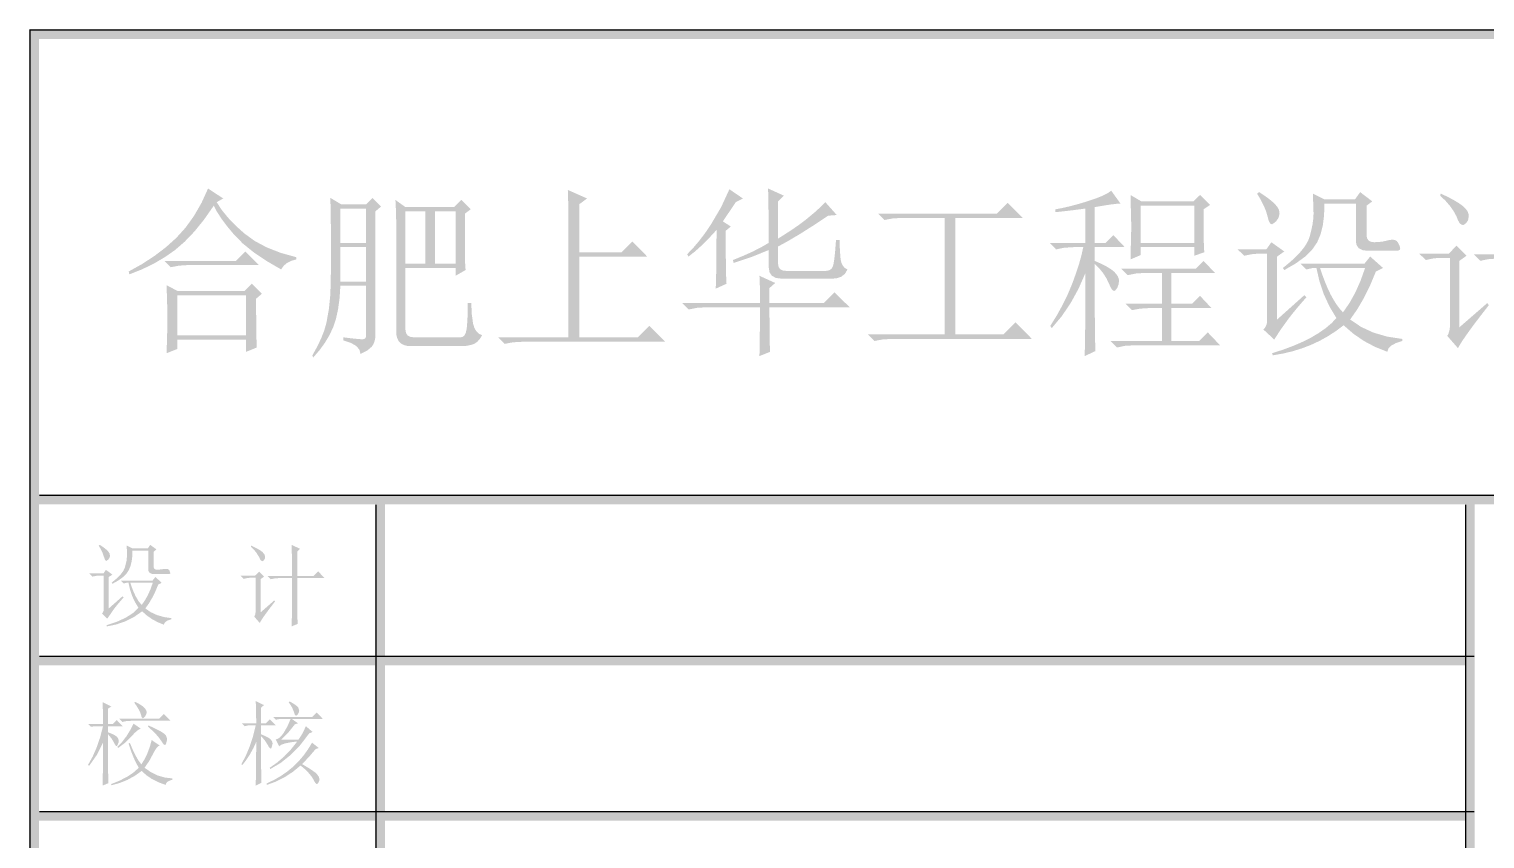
# Model space of a CAD drawing. Header units: millimetres. Extents: x 0 to 169, y 13 to 258.
# Drawn here: x 0 to 50.4, y 230 to 258.1 of the extents above; entities that cross this region are included whole.
import ezdxf

# ---------------------------------------------------------------- set-up
doc = ezdxf.new("R2010")
doc.units = ezdxf.units.MM

msp = doc.modelspace()

# ---------------------------------------------------------------- hatches: boundary and pattern name
h = msp.add_hatch(color=0)
h.dxf.hatch_style = 2
h.paths.add_polyline_path([(0, 12.706615), (0.338667, 12.706615), (0.338667, 258.105892), (0, 258.105892)])
h = msp.add_hatch(color=0)
h.dxf.hatch_style = 2
h.paths.add_polyline_path([(0, 257.767226), (168.994667, 257.767226), (168.994667, 258.105892), (0, 258.105892)])
h = msp.add_hatch(color=0)
h.dxf.hatch_style = 2
h.paths.add_polyline_path([(0, 12.706615), (0.338667, 12.706615), (0.338667, 258.105892), (0, 258.105892)])
h = msp.add_hatch(color=0)
h.dxf.hatch_style = 2
h.paths.add_polyline_path([(0.338667, 257.767226), (168.994667, 257.767226), (168.994667, 258.105892), (0.338667, 258.105892)])
h = msp.add_hatch(color=0)
h.paths.add_polyline_path([(6.724826, 252.235229), (6.498828, 252.10845), (6.669533, 251.845847), (6.884679, 251.578594), (7.1453, 251.306173), (7.452431, 251.028068), (7.813132, 250.765551), (8.233778, 250.540242), (8.714369, 250.35214), (9.254905, 250.201245), (9.254905, 250.124075), (9.080066, 250.074465), (8.9352, 250.000051), (8.819272, 249.900832), (8.73125, 249.776809), (8.219826, 250.074638), (7.777648, 250.3735), (7.40575, 250.674429), (7.105165, 250.978458), (6.862372, 251.270947), (6.663504, 251.536564), (6.509077, 251.775309), (6.399609, 251.987182), (6.063799, 251.506505), (5.726438, 251.08939), (5.388043, 250.735321), (5.049132, 250.44378), (4.693512, 250.195819), (4.312571, 249.973179), (3.905791, 249.776378), (3.472656, 249.605932), (3.450608, 249.705151), (3.913542, 249.963619), (4.342887, 250.243275), (4.738126, 250.544635), (5.098741, 250.868215), (5.42215, 251.226764), (5.714035, 251.632337), (5.973882, 252.08442), (6.201172, 252.582495)])
h.paths.add_polyline_path([(4.690842, 250.074465), (7.171311, 250.074465), (7.491016, 250.399682), (7.965061, 249.925637), (5.457031, 249.925637), (5.18418, 249.906345), (4.911328, 249.853979)])
h.paths.add_polyline_path([(5.137326, 248.88384), (5.137326, 247.494778), (7.518576, 247.494778), (7.518576, 248.88384)])
h.paths.add_polyline_path([(7.865842, 248.762573), (7.866962, 248.235387), (7.870665, 247.777965), (7.877469, 247.389788), (7.887891, 247.070342), (7.518576, 246.921514), (7.518576, 247.34595), (5.137326, 247.34595), (5.137326, 247.020733), (4.7625, 246.871905), (4.782482, 247.481686), (4.790061, 248.06253), (4.782482, 248.640617), (4.7625, 249.231106), (5.137326, 249.032668), (7.468967, 249.032668), (7.717014, 249.280715), (8.06428, 248.93345)])
h = msp.add_hatch(color=0)
h.paths.add_polyline_path([(10.785519, 251.887964), (10.785519, 250.697339), (11.678488, 250.697339), (11.678488, 251.887964)])
h.paths.add_polyline_path([(10.785519, 250.54851), (10.785519, 249.357885), (11.678488, 249.357885), (11.678488, 250.54851)])
h.paths.add_polyline_path([(10.884738, 247.42312), (11.151388, 247.39108), (11.356027, 247.369376), (11.498654, 247.358007), (11.579269, 247.356974), (11.653683, 247.392114), (11.678488, 247.472729), (11.678488, 249.209057), (10.785519, 249.209057), (10.757528, 248.783416), (10.706282, 248.400149), (10.631265, 248.06029), (10.53196, 247.764873), (10.404922, 247.495122), (10.247395, 247.231572), (10.059896, 246.974224), (9.842941, 246.723076), (9.81538, 246.800247), (9.984965, 247.10531), (10.121994, 247.392803), (10.226983, 247.66376), (10.30045, 247.919214), (10.387266, 248.402905), (10.432741, 248.861792), (10.438673, 248.984006), (10.444024, 249.127409), (10.448729, 249.291998), (10.452723, 249.477775), (10.455942, 249.684739), (10.458321, 249.91289), (10.459796, 250.162229), (10.460302, 250.432755), (10.458407, 250.968984), (10.453412, 251.452503), (10.446349, 251.882279), (10.438253, 252.257278), (10.807568, 252.036792), (11.678488, 252.036792), (11.898974, 252.257278), (12.19663, 251.959622), (11.998193, 251.788745), (11.998193, 247.494778), (11.990011, 247.376956), (11.965809, 247.271536), (11.926104, 247.178518), (11.871413, 247.097903), (11.710872, 246.961477), (11.48005, 246.849856), (11.442843, 246.999804), (11.331222, 247.127531), (11.145187, 247.233553), (10.884738, 247.318389)])
h.paths.add_polyline_path([(14.059738, 251.788745), (14.059738, 249.975247), (14.776318, 249.975247), (14.776318, 251.788745)])
h.paths.add_polyline_path([(15.101535, 251.711575), (15.101535, 251.406188), (15.101535, 251.135038), (15.101535, 250.898252), (15.101535, 250.695961), (15.101535, 250.528292), (15.101535, 250.395376), (15.101535, 250.297341), (15.101535, 250.234318), (15.106358, 250.023478), (15.123583, 249.75476), (14.776318, 249.556323), (14.776318, 249.826418), (13.03999, 249.826418), (13.03999, 247.693215), (13.058593, 247.574273), (13.114404, 247.489955), (13.207421, 247.439742), (13.337646, 247.42312), (14.952707, 247.42312), (15.028068, 247.441723), (15.088443, 247.497534), (15.133316, 247.590551), (15.162168, 247.720776), (15.177499, 247.888208), (15.189729, 248.092846), (15.197825, 248.334692), (15.200753, 248.613745), (15.322021, 248.613745), (15.335801, 248.245809), (15.382655, 247.902677), (15.427096, 247.752902), (15.494276, 247.634649), (15.584193, 247.548435), (15.696847, 247.494778), (15.619333, 247.371874), (15.535617, 247.276359), (15.4457, 247.208749), (15.349582, 247.169561), (15.180772, 247.132354), (15.073974, 247.119951), (13.216378, 247.119951), (13.100106, 247.12794), (12.999337, 247.151819), (12.914071, 247.191459), (12.844308, 247.246731), (12.790048, 247.317506), (12.751291, 247.403655), (12.728036, 247.505048), (12.720285, 247.621557), (12.720285, 251.413918), (12.712706, 251.779099), (12.692724, 252.18562), (13.03999, 251.937573), (14.726708, 251.937573), (14.974755, 252.18562), (15.299972, 251.860403)])
h.paths.add_polyline_path([(13.03999, 251.788745), (13.03999, 249.975247), (13.734521, 249.975247), (13.734521, 251.788745)])
h = msp.add_hatch(color=0)
h.dxf.hatch_style = 2
h.paths.add_polyline_path([(18.666134, 252.532885), (19.333104, 252.235229), (19.063009, 252.036792), (19.063009, 250.372122), (20.523729, 250.372122), (20.898556, 250.746948), (21.416698, 250.223293), (19.063009, 250.223293), (19.063009, 247.42312), (21.096993, 247.42312), (21.493868, 247.819995), (22.039571, 247.26878), (17.078634, 247.26878), (16.764441, 247.251554), (16.483321, 247.197122), (16.257323, 247.42312), (18.688182, 247.42312), (18.688182, 251.590307), (18.681292, 252.049194)])
h = msp.add_hatch(color=0)
h.paths.add_polyline_path([(24.137938, 251.116262), (24.138217, 250.772872), (24.139143, 250.462039), (24.140844, 250.183761), (24.14345, 249.938039), (24.147089, 249.724874), (24.15189, 249.544265), (24.157984, 249.396212), (24.165498, 249.280715), (23.790672, 249.109839), (23.796604, 249.253757), (23.801955, 249.429199), (23.806659, 249.636163), (23.810653, 249.87465), (23.813872, 250.144659), (23.816252, 250.446191), (23.817727, 250.779246), (23.818233, 251.143823), (23.559678, 250.862789), (23.312493, 250.615345), (23.075642, 250.402008), (22.848094, 250.223293), (22.798484, 250.300464), (23.008205, 250.519572), (23.215341, 250.763484), (23.419377, 251.032202), (23.619795, 251.325724), (23.979463, 251.938262), (24.264717, 252.554934), (24.73325, 252.235229), (24.485203, 252.10845), (24.249559, 251.756361), (24.038719, 251.441479), (24.314326, 251.26509)])
h.paths.add_polyline_path([(25.626219, 250.697339), (25.625724, 251.034269), (25.624324, 251.34226), (25.622149, 251.621313), (25.619329, 251.871427), (25.615991, 252.092602), (25.612266, 252.284839), (25.608283, 252.448136), (25.60417, 252.582495), (26.149873, 252.334448), (25.951436, 252.13601), (25.951436, 250.846167), (26.223082, 251.016871), (26.47509, 251.182408), (26.706428, 251.343811), (26.916062, 251.502113), (27.281243, 251.807348), (27.588545, 252.10845), (27.98542, 251.661965), (27.687764, 251.639917), (27.194771, 251.312374), (26.741052, 251.024623), (26.326607, 250.777179), (25.951436, 250.570559), (25.951436, 249.975247), (25.968058, 249.866726), (26.018271, 249.789211), (26.102589, 249.742703), (26.221531, 249.7272), (27.610594, 249.7272), (27.690262, 249.736501), (27.755977, 249.764407), (27.808256, 249.810915), (27.847616, 249.876028), (27.862075, 249.922816), (27.876469, 249.988855), (27.890734, 250.074271), (27.904805, 250.179196), (27.918618, 250.303758), (27.932107, 250.448086), (27.945209, 250.612309), (27.957859, 250.796557), (28.084639, 250.796557), (28.092907, 250.441023), (28.117712, 250.135099), (28.145445, 250.007028), (28.194882, 249.904278), (28.26499, 249.827366), (28.354734, 249.776809), (28.269899, 249.626086), (28.139071, 249.521872), (27.961735, 249.4652), (27.737373, 249.457104), (26.072703, 249.457104), (25.877366, 249.481909), (25.73784, 249.556323), (25.654124, 249.680346), (25.626219, 249.853979), (25.626219, 250.449292), (25.048821, 250.213647), (24.413545, 250.002807), (24.385984, 250.102026), (24.751854, 250.250854), (25.080516, 250.399682), (25.371971, 250.54851)])
h.paths.add_polyline_path([(25.306514, 246.772686), (25.310626, 247.054075), (25.31461, 247.315374), (25.318335, 247.55665), (25.321672, 247.777965), (25.324493, 247.979384), (25.326668, 248.160973), (25.328067, 248.322796), (25.328563, 248.464917), (23.443406, 248.464917), (23.133348, 248.444935), (22.848094, 248.387747), (22.627608, 248.613745), (25.328563, 248.613745), (25.326668, 248.902099), (25.321672, 249.155314), (25.31461, 249.373388), (25.306514, 249.556323), (25.852217, 249.308276), (25.65378, 249.131887), (25.65378, 248.613745), (27.538936, 248.613745), (27.90825, 248.983059), (28.431905, 248.464917), (25.65378, 248.464917), (25.654049, 248.173419), (25.654899, 247.910601), (25.656396, 247.676205), (25.658603, 247.469973), (25.661585, 247.291646), (25.665407, 247.140966), (25.670133, 247.017675), (25.675828, 246.921514)])
h = msp.add_hatch(color=0)
h.paths.add_polyline_path([(38.162839, 250.124075), (38.190399, 251.254066), (38.162839, 252.356497), (38.537665, 252.13601), (40.345651, 252.13601), (40.571649, 252.356497), (40.918915, 252.009231), (40.692917, 251.860403), (40.693197, 251.587551), (40.694122, 251.339504), (40.695823, 251.116262), (40.698429, 250.917825), (40.702068, 250.744192), (40.706869, 250.595364), (40.712963, 250.47134), (40.720477, 250.372122), (40.373212, 250.250854), (40.373212, 250.54851), (38.510104, 250.54851), (38.510104, 250.272903)])
h.paths.add_polyline_path([(38.510104, 251.987182), (38.510104, 250.697339), (40.373212, 250.697339), (40.373212, 251.987182)])
h.paths.add_polyline_path([(37.843134, 249.80437), (40.422821, 249.80437), (40.692917, 250.074465), (41.089792, 249.655542), (39.579462, 249.655542), (39.579462, 248.586184), (40.296042, 248.586184), (40.571649, 248.861792), (40.968524, 248.437356), (39.579462, 248.437356), (39.579462, 247.29634), (40.544089, 247.29634), (40.841745, 247.593997), (41.266181, 247.147512), (38.289618, 247.147512), (37.975425, 247.129598), (37.694306, 247.070342), (37.468307, 247.29634), (39.254245, 247.29634), (39.254245, 248.437356), (38.80776, 248.437356), (38.497702, 248.418063), (38.212448, 248.365698), (37.991962, 248.586184), (39.254245, 248.586184), (39.254245, 249.655542), (38.658932, 249.655542), (38.348874, 249.63556), (38.06362, 249.578372)])
h.paths.add_polyline_path([(36.602899, 251.887964), (36.413764, 251.861178), (36.177086, 251.830775), (35.892865, 251.797271), (35.561102, 251.761184), (35.561102, 251.860403), (35.803896, 251.905792), (36.06891, 251.967201), (36.355628, 252.044112), (36.663533, 252.13601), (36.951715, 252.233248), (37.187188, 252.326869), (37.368916, 252.417389), (37.495868, 252.505325), (37.815573, 252.05884), (37.676047, 252.050744), (37.48071, 252.027145), (37.229562, 251.989077), (36.922604, 251.937573), (36.922604, 250.697339), (37.297431, 250.697339), (37.567526, 250.967434), (37.964401, 250.54851), (36.922604, 250.54851), (36.922604, 250.074465), (37.160402, 249.966892), (37.353241, 249.867071), (37.501639, 249.774484), (37.606111, 249.688615), (37.675271, 249.607827), (37.725311, 249.53014), (37.755714, 249.45452), (37.765964, 249.379934), (37.750116, 249.259356), (37.70533, 249.142911), (37.646074, 249.058851), (37.595087, 249.032668), (37.553573, 249.048171), (37.511026, 249.09468), (37.466412, 249.172195), (37.418698, 249.280715), (37.331882, 249.46365), (37.22026, 249.640383), (37.083835, 249.810915), (36.922604, 249.975247), (36.922884, 249.363656), (36.92381, 248.818728), (36.925511, 248.340463), (36.928116, 247.92886), (36.931755, 247.58392), (36.936557, 247.305642), (36.94265, 247.094027), (36.950165, 246.949075), (36.575339, 246.772686), (36.581271, 247.02407), (36.586621, 247.306848), (36.591326, 247.62089), (36.59532, 247.966067), (36.598539, 248.34225), (36.600918, 248.749309), (36.602393, 249.187116), (36.602899, 249.655542), (36.362173, 249.107858), (36.086824, 248.606166), (35.777368, 248.150982), (35.434323, 247.742825), (35.384714, 247.819995), (35.618377, 248.19818), (35.823619, 248.571715), (36.000955, 248.940081), (36.150903, 249.302764), (36.276907, 249.650116), (36.381724, 249.973179), (36.464837, 250.272472), (36.525729, 250.54851), (36.178464, 250.54851), (35.868405, 250.528529), (35.583151, 250.47134), (35.362665, 250.697339), (36.602899, 250.697339)])
h = msp.add_hatch(color=0)
h.paths.add_polyline_path([(42.548748, 252.406106), (42.620406, 252.455715), (42.803513, 252.335912), (42.956648, 252.224894), (43.080843, 252.123177), (43.177134, 252.03128), (43.248447, 251.945497), (43.297023, 251.861781), (43.322861, 251.780132), (43.325962, 251.70055), (43.288066, 251.554478), (43.204694, 251.441479), (43.113055, 251.367065), (43.066891, 251.34226), (43.020382, 251.357763), (42.980074, 251.404272), (42.945968, 251.481787), (42.918063, 251.590307), (42.867333, 251.771261), (42.789216, 251.967201), (42.683193, 252.178643)])
h.paths.add_polyline_path([(43.24328, 248.040481), (44.185858, 248.88384), (44.257516, 248.812182), (44.067432, 248.595141), (43.894403, 248.390503), (43.738943, 248.198266), (43.601569, 248.018432), (43.356279, 247.67599), (43.144061, 247.34595), (42.769234, 247.693215), (42.832452, 247.77073), (42.873965, 247.854446), (42.894808, 247.944363), (42.896014, 248.040481), (42.896014, 250.322512), (42.570797, 250.322512), (42.353067, 250.30322), (42.102264, 250.250854), (41.876266, 250.47134), (42.868453, 250.47134), (43.044842, 250.719387), (43.491326, 250.399682), (43.24328, 250.223293)])
h.paths.add_polyline_path([(44.731561, 249.826418), (44.819927, 249.563644), (44.911395, 249.321023), (45.005963, 249.098556), (45.103631, 248.896243), (45.2044, 248.714083), (45.30827, 248.552078), (45.41524, 248.410226), (45.525311, 248.288528), (45.747347, 248.607888), (45.949747, 248.970657), (46.131475, 249.376833), (46.2915, 249.826418)])
h.paths.add_polyline_path([(44.059078, 249.975247), (46.269451, 249.975247), (46.467889, 250.223293), (46.914373, 249.826418), (46.666326, 249.705151), (46.467889, 249.22878), (46.252915, 248.792201), (46.021405, 248.395929), (45.773358, 248.040481), (46.153524, 247.784252), (46.582266, 247.586417), (47.058551, 247.447494), (47.581344, 247.367998), (47.581344, 247.29634), (47.362408, 247.226146), (47.202383, 247.139933), (47.102303, 247.038216), (47.063201, 246.921514), (46.640316, 247.090151), (46.247403, 247.299096), (45.883428, 247.549383), (45.547359, 247.842043), (45.280989, 247.64128), (45.002862, 247.460671), (44.713108, 247.300216), (44.411856, 247.159914), (44.099235, 247.039767), (43.775375, 246.939773), (43.440404, 246.859933), (43.094451, 246.800247), (43.066891, 246.871905), (43.449038, 246.995691), (43.801729, 247.127358), (44.124966, 247.267035), (44.418746, 247.414852), (44.683071, 247.570936), (44.91794, 247.735418), (45.123354, 247.908426), (45.299312, 248.09009), (45.060567, 248.486965), (44.86523, 248.908645), (44.713302, 249.355129), (44.604781, 249.826418), (44.483514, 249.826418), (44.257516, 249.776809)])
h.paths.add_polyline_path([(46.341109, 250.967434), (46.357732, 250.858914), (46.407944, 250.781399), (46.492263, 250.73489), (46.611205, 250.719387), (46.879233, 250.737302), (47.134859, 250.796557), (47.237179, 250.809132), (47.320895, 250.797935), (47.386007, 250.764001), (47.432516, 250.708363), (47.489704, 250.585028), (47.509686, 250.498901), (47.493149, 250.45756), (47.44354, 250.432755), (47.378255, 250.426382), (47.247859, 250.423109), (47.051316, 250.421903), (46.787594, 250.421731), (46.390719, 250.421731), (46.196588, 250.446536), (46.061368, 250.52095), (45.986092, 250.644973), (45.971795, 250.818606), (45.971795, 252.05884), (44.880389, 252.05884), (44.871001, 251.657917), (44.825956, 251.298852), (44.744738, 250.982162), (44.62683, 250.708363), (44.453283, 250.457043), (44.205839, 250.215025), (43.885015, 249.981275), (43.491326, 249.75476), (43.441717, 249.826418), (43.629819, 249.978875), (43.797251, 250.126228), (43.944012, 250.268543), (44.070102, 250.405883), (44.175522, 250.538315), (44.260272, 250.665902), (44.32435, 250.788709), (44.367759, 250.9068), (44.426498, 251.127889), (44.469734, 251.336059), (44.496433, 251.530793), (44.505562, 251.711575), (44.483514, 252.406106), (44.880389, 252.207668), (45.944234, 252.207668), (46.120623, 252.455715), (46.539547, 252.13601), (46.341109, 251.987182)])
h = msp.add_hatch(color=0)
h.paths.add_polyline_path([(48.891472, 252.334448), (48.913521, 252.406106), (49.164841, 252.286303), (49.373786, 252.175285), (49.541389, 252.073568), (49.668686, 251.98167), (49.762737, 251.894854), (49.829916, 251.808037), (49.870224, 251.721221), (49.88366, 251.634405), (49.860233, 251.485576), (49.795465, 251.386358), (49.72174, 251.331925), (49.685222, 251.3147), (49.622005, 251.333303), (49.563955, 251.389114), (49.510039, 251.482131), (49.459224, 251.612356), (49.358886, 251.797271), (49.231159, 251.979603), (49.075526, 252.158834)])
h.paths.add_polyline_path([(49.558443, 247.770385), (50.528582, 248.613745), (50.578191, 248.536575), (50.369913, 248.269375), (50.183211, 248.025753), (50.017954, 247.805515), (49.874013, 247.608466), (49.75126, 247.434413), (49.649565, 247.283163), (49.5688, 247.154521), (49.508833, 247.048293), (49.139519, 247.472729), (49.182927, 247.557565), (49.213933, 247.663587), (49.232537, 247.791314), (49.238738, 247.941262), (49.238738, 250.173684), (48.593816, 250.173684), (48.814302, 250.173684), (48.633779, 250.154391), (48.395378, 250.102026), (48.16938, 250.322512), (49.189128, 250.322512), (49.459224, 250.59812), (49.80649, 250.250854), (49.558443, 250.074465)])
h.paths.add_polyline_path([(51.741255, 250.300464), (51.74076, 250.696025), (51.73936, 251.055801), (51.737186, 251.379661), (51.734365, 251.667477), (51.731028, 251.91912), (51.727303, 252.13446), (51.723319, 252.313368), (51.719207, 252.455715), (52.314519, 252.18562), (52.116082, 251.987182), (52.116082, 250.300464), (53.229536, 250.300464), (53.554753, 250.620168), (54.001238, 250.151635), (52.116082, 250.151635), (52.116082, 247.891653), (52.120905, 247.414852), (52.13813, 246.971123), (51.719207, 246.800247), (51.727303, 247.164221), (51.734365, 247.479619), (51.73936, 247.747476), (51.741255, 247.968823), (51.741255, 250.151635), (50.478972, 250.151635), (50.848286, 250.151635), (50.556142, 250.131654), (50.280535, 250.074465), (50.054536, 250.300464)])
h = msp.add_hatch(color=0)
h.dxf.hatch_style = 2
h.paths.add_polyline_path([(29.416816, 251.711575), (33.534394, 251.711575), (33.903708, 252.086401), (34.427363, 251.562747), (32.095722, 251.562747), (32.095722, 247.522339), (33.75488, 247.522339), (34.179316, 247.941262), (34.747068, 247.367998), (29.885349, 247.367998), (29.57529, 247.350773), (29.290036, 247.29634), (29.06955, 247.522339), (31.720896, 247.522339), (31.720896, 251.562747), (30.232615, 251.562747), (29.922556, 251.543454), (29.637302, 251.491089)])
h = msp.add_hatch(color=0)
h.dxf.hatch_style = 2
h.paths.add_polyline_path([(0.338667, 241.638226), (168.994667, 241.638226), (168.994667, 241.976892), (0.338667, 241.976892)])
h = msp.add_hatch(color=0)
h.dxf.hatch_style = 2
h.paths.add_polyline_path([(11.9888, 12.706615), (12.327467, 12.706615), (12.327467, 241.638226), (11.9888, 241.638226)])
h = msp.add_hatch(color=0)
h.dxf.hatch_style = 2
h.paths.add_polyline_path([(49.748722, 12.706615), (50.087385, 12.706615), (50.087385, 241.638226), (49.748722, 241.638226)])
h = msp.add_hatch(color=0)
h.paths.add_polyline_path([(2.412118, 240.209255), (2.450703, 240.231304), (2.617446, 240.116238), (2.726311, 240.021842), (2.785566, 239.934337), (2.803481, 239.850965), (2.783499, 239.779307), (2.742847, 239.724186), (2.697372, 239.686979), (2.676701, 239.674576), (2.631915, 239.704204), (2.599531, 239.795844), (2.532696, 239.986013)])
h.paths.add_polyline_path([(2.759384, 238.026443), (3.233429, 238.445366), (3.272014, 238.406781), (3.090113, 238.195941), (2.941285, 238.009906), (2.709774, 237.673665), (2.527873, 237.850054), (2.576794, 237.932047), (2.588507, 238.026443), (2.588507, 239.167458), (2.428655, 239.167458), (2.318411, 239.156434), (2.191632, 239.128873), (2.081389, 239.239116), (2.577483, 239.239116), (2.660165, 239.365896), (2.886163, 239.200531), (2.759384, 239.117849)])
h.paths.add_polyline_path([(3.503524, 238.919411), (3.593441, 238.666283), (3.689559, 238.452946), (3.791879, 238.279916), (3.900399, 238.14771), (4.011848, 238.307046), (4.113995, 238.488086), (4.205807, 238.691863), (4.28625, 238.919411)])
h.paths.add_polyline_path([(3.172795, 238.991069), (4.275226, 238.991069), (4.374444, 239.117849), (4.594931, 238.919411), (4.473663, 238.853266), (4.374444, 238.615554), (4.266957, 238.398513), (4.151202, 238.202143), (4.027179, 238.026443), (4.217262, 237.897166), (4.431633, 237.798377), (4.669775, 237.729562), (4.931172, 237.690201), (4.931172, 237.651616), (4.821704, 237.618457), (4.741692, 237.576513), (4.691652, 237.525267), (4.672101, 237.464203), (4.460313, 237.548952), (4.263512, 237.654372), (4.082214, 237.780463), (3.916936, 237.927224), (3.641931, 237.736107), (3.345739, 237.584781), (3.027843, 237.473763), (2.687726, 237.403569), (2.676701, 237.442155), (3.04369, 237.56635), (3.351251, 237.708116), (3.599901, 237.868485), (3.790156, 238.048491), (3.669233, 238.245809), (3.571048, 238.45708), (3.495601, 238.681786), (3.442891, 238.919411), (3.382257, 238.919411), (3.272014, 238.891851)])
h.paths.add_polyline_path([(4.313811, 239.487163), (4.322079, 239.433334), (4.346884, 239.395524), (4.388225, 239.373217), (4.446102, 239.365896), (4.710686, 239.398969), (4.800947, 239.399658), (4.854002, 239.354872), (4.881563, 239.294238), (4.892587, 239.250141), (4.884319, 239.230159), (4.859514, 239.22258), (4.827302, 239.219393), (4.763051, 239.217757), (4.665727, 239.217154), (4.534297, 239.217068), (4.335859, 239.217068), (4.238794, 239.22947), (4.171184, 239.266677), (4.133546, 239.328689), (4.126398, 239.415505), (4.126398, 240.032866), (3.580694, 240.032866), (3.575613, 239.832362), (3.552445, 239.652528), (3.511706, 239.493364), (3.453915, 239.354872), (3.368304, 239.228867), (3.244453, 239.107514), (3.083395, 238.991328), (2.886163, 238.880826), (2.858602, 238.919411), (3.036369, 239.067292), (3.172795, 239.205354), (3.26788, 239.334115), (3.321623, 239.45409), (3.373989, 239.669753), (3.393281, 239.856477), (3.382257, 240.209255), (3.580694, 240.110036), (4.115373, 240.110036), (4.198056, 240.231304), (4.41303, 240.071451), (4.313811, 239.994281)])
h = msp.add_hatch(color=0)
h.paths.add_polyline_path([(7.681736, 240.17067), (7.69276, 240.209255), (7.818851, 240.14621), (7.924271, 240.089366), (8.00902, 240.038723), (8.073099, 239.994281), (8.150269, 239.908843), (8.17783, 239.823405), (8.166117, 239.745545), (8.133733, 239.696625), (8.095837, 239.67182), (8.078611, 239.663552), (8.019355, 239.700759), (7.968368, 239.81238), (7.851924, 239.991525)])
h.paths.add_polyline_path([(8.017977, 237.888639), (8.497535, 238.307562), (8.525095, 238.27449), (8.327605, 238.017055), (8.173007, 237.806646), (8.060783, 237.642745), (7.990417, 237.524837), (7.803003, 237.739811), (7.840211, 237.833517), (7.852613, 237.976833), (7.852613, 239.090288), (7.532908, 239.090288), (7.643151, 239.090288), (7.55289, 239.079264), (7.433689, 239.051703), (7.323446, 239.167458), (7.830564, 239.167458), (7.968368, 239.29975), (8.139245, 239.128873), (8.017977, 239.040679)])
h.paths.add_polyline_path([(9.109384, 239.150922), (9.10835, 239.529021), (9.10525, 239.835807), (9.100082, 240.070246), (9.092847, 240.231304), (9.390503, 240.0935), (9.291285, 239.994281), (9.291285, 239.150922), (9.853524, 239.150922), (10.013377, 239.316286), (10.233863, 239.079264), (9.291285, 239.079264), (9.291285, 237.949273), (9.295419, 237.71225), (9.307821, 237.491764), (9.092847, 237.403569), (9.100082, 237.585557), (9.10525, 237.743256), (9.10835, 237.877184), (9.109384, 237.987858), (9.109384, 239.079264), (8.475486, 239.079264), (8.662899, 239.079264), (8.515449, 239.06824), (8.376267, 239.040679), (8.266024, 239.150922)])
h = msp.add_hatch(color=0)
h.dxf.hatch_style = 2
h.paths.add_polyline_path([(0.338667, 236.050226), (50.087389, 236.050226), (50.087389, 236.388896), (0.338667, 236.388896)])
h = msp.add_hatch(color=0)
h.paths.add_polyline_path([(3.641328, 234.766556), (3.679913, 234.788604), (3.796616, 234.725559), (3.890064, 234.668715), (3.959741, 234.618072), (4.00513, 234.57363), (4.057496, 234.495771), (4.076788, 234.430314), (4.06163, 234.363479), (4.021667, 234.29251), (3.972057, 234.238078), (3.938984, 234.220852), (3.902466, 234.25048), (3.878351, 234.34212), (3.844417, 234.434018), (3.792912, 234.535734), (3.724872, 234.646752)])
h.paths.add_polyline_path([(3.123186, 234.209828), (4.512248, 234.209828), (4.672101, 234.369681), (4.909123, 234.132658), (3.531085, 234.132658), (3.357452, 234.121634), (3.233429, 234.094073)])
h.paths.add_polyline_path([(3.61928, 234.033439), (3.867326, 233.862562), (3.797908, 233.829576), (3.721254, 233.772301), (3.636333, 233.691255), (3.542109, 233.586955), (3.321623, 233.367847), (3.084601, 233.19008), (3.05704, 233.228665), (3.218959, 233.395408), (3.376745, 233.603491), (3.512482, 233.826734)])
h.paths.add_polyline_path([(4.137422, 233.972806), (4.382454, 233.85817), (4.563925, 233.762655), (4.68235, 233.686777), (4.738247, 233.631052), (4.77063, 233.546992), (4.782344, 233.487736), (4.749271, 233.355444), (4.723777, 233.305835), (4.710686, 233.289299), (4.653497, 233.323061), (4.583906, 233.427102), (4.508373, 233.53657), (4.40545, 233.657924), (4.274623, 233.790646), (4.115373, 233.93422)])
h.paths.add_polyline_path([(4.247665, 233.465687), (4.523273, 233.278274), (4.471682, 233.248216), (4.416475, 233.190769), (4.358166, 233.105417), (4.297274, 232.991642), (4.160849, 232.738772), (3.999618, 232.506573), (4.226994, 232.348099), (4.462639, 232.235099), (4.706552, 232.165508), (4.958733, 232.137259), (4.958733, 232.087649), (4.863734, 232.058538), (4.794057, 232.020125), (4.750218, 231.971377), (4.732734, 231.91126), (4.479434, 232.003331), (4.256622, 232.114521), (4.063783, 232.245349), (3.900399, 232.39633), (3.661654, 232.225798), (3.40844, 232.086271), (3.140756, 231.977751), (2.858602, 231.900236), (2.836554, 231.938821), (3.133004, 232.057763), (3.393281, 232.191691), (3.616351, 232.341122), (3.801181, 232.506573), (3.713417, 232.658502), (3.624103, 232.849704), (3.533755, 233.080181), (3.442891, 233.349932), (3.4925, 233.366469), (3.591719, 233.127724), (3.690937, 232.924118), (3.790156, 232.755653), (3.889375, 232.622328), (3.998843, 232.799062), (4.095392, 232.998533), (4.178505, 233.220741)])
h.paths.add_polyline_path([(2.737335, 232.556182), (2.737507, 232.45481), (2.738713, 232.323983), (2.741986, 232.163183), (2.748359, 231.971894), (2.549922, 231.889212), (2.557501, 232.612682), (2.560946, 233.377493), (2.35424, 232.962704), (2.081389, 232.572719), (2.042804, 232.605792), (2.205154, 232.900347), (2.345283, 233.221775), (2.463708, 233.570074), (2.560946, 233.945245), (2.26329, 233.945245), (2.142023, 233.923196), (2.042804, 234.022415), (2.560946, 234.022415), (2.557501, 234.37726), (2.549922, 234.77758), (2.847578, 234.628752), (2.737335, 234.557094), (2.737335, 234.022415), (2.897188, 234.022415), (3.034991, 234.160219), (3.244453, 233.945245), (2.737335, 233.945245), (2.737335, 233.735783), (2.843616, 233.692289), (2.93026, 233.652412), (2.996234, 233.615635), (3.040503, 233.581443), (3.090113, 233.511852), (3.106649, 233.438127), (3.098381, 233.381627), (3.073576, 233.316859), (3.048083, 233.26725), (3.034991, 233.250714), (2.992961, 233.279652), (2.946797, 233.366469), (2.856535, 233.519431), (2.737335, 233.664125)])
h = msp.add_hatch(color=0)
h.paths.add_polyline_path([(8.993628, 234.77758), (9.032214, 234.805141), (9.146849, 234.73598), (9.234096, 234.677672), (9.293438, 234.630733), (9.324358, 234.595679), (9.357431, 234.490948), (9.345717, 234.421357), (9.313333, 234.364168), (9.271303, 234.322138), (9.241675, 234.309047), (9.209291, 234.338675), (9.181042, 234.430314), (9.108006, 234.603947)])
h.paths.add_polyline_path([(8.734557, 233.476712), (9.32987, 233.476712), (9.407729, 233.591089), (9.473186, 233.697198), (9.526929, 233.808819), (9.588941, 233.945245), (9.825964, 233.746807), (9.704696, 233.697198), (9.399805, 233.297222), (9.072177, 232.957191), (8.72181, 232.677105), (8.348707, 232.456964), (8.337682, 232.506573), (8.592878, 232.68434), (8.837221, 232.89518), (9.070196, 233.139092), (9.291285, 233.416078), (9.053573, 233.387139), (8.869605, 233.349932), (8.73938, 233.304457), (8.662899, 233.250714), (8.547144, 233.487736), (8.611137, 233.505306), (8.678747, 233.549748), (8.749457, 233.621061), (8.822752, 233.719247), (8.955732, 233.950068), (9.059774, 234.193292), (8.662899, 234.193292), (8.547144, 234.171243), (8.447925, 234.270462), (9.814939, 234.270462), (9.963767, 234.41929), (10.184253, 234.193292), (9.109384, 234.193292), (9.318845, 234.044464), (9.208602, 234.011391), (8.981915, 233.727515)])
h.paths.add_polyline_path([(9.803915, 233.377493), (10.035425, 233.19008), (9.925182, 233.151495), (9.697117, 232.880021), (9.456649, 232.633352), (9.650005, 232.518631), (9.80047, 232.422513), (9.90856, 232.344998), (9.974792, 232.286087), (10.039559, 232.190313), (10.062986, 232.098674), (10.054718, 232.057332), (10.029913, 231.999455), (10.000285, 231.954669), (9.974792, 231.938821), (9.948092, 231.94907), (9.918292, 231.979473), (9.886425, 232.029513), (9.853524, 232.098674), (9.77601, 232.216324), (9.675757, 232.337074), (9.552767, 232.459892), (9.40704, 232.583743), (9.136083, 232.362396), (8.851691, 232.177222), (8.552829, 232.027188), (8.238464, 231.91126), (8.227439, 231.96087), (8.479889, 232.080522), (8.716384, 232.216324), (8.936989, 232.368403), (9.141768, 232.53689), (9.330785, 232.721913), (9.504105, 232.923602), (9.661794, 233.142085)])
h.paths.add_polyline_path([(8.040026, 232.583743), (8.040198, 232.484524), (8.041404, 232.352233), (8.044677, 232.186868), (8.05105, 231.988431), (7.852613, 231.889212), (7.865015, 232.631974), (7.869149, 233.399542), (7.763902, 233.172251), (7.647285, 232.962015), (7.520333, 232.769348), (7.38408, 232.594767), (7.356519, 232.633352), (7.511548, 232.927908), (7.645907, 233.249336), (7.759595, 233.597635), (7.852613, 233.972806), (7.582517, 233.972806), (7.472274, 233.945245), (7.373056, 234.044464), (7.869149, 234.044464), (7.865015, 234.442717), (7.852613, 234.816165), (8.139245, 234.678361), (8.040026, 234.590167), (8.040026, 234.044464), (8.199878, 234.044464), (8.337682, 234.182267), (8.547144, 233.972806), (8.040026, 233.972806), (8.040026, 233.664125), (8.156729, 233.615721), (8.250177, 233.570418), (8.319854, 233.52925), (8.365243, 233.493248), (8.417609, 233.423657), (8.436901, 233.349932), (8.40934, 233.228665), (8.38867, 233.181812), (8.376267, 233.168031), (8.323213, 233.201104), (8.266024, 233.300323), (8.159226, 233.465687), (8.040026, 233.597979)])
h = msp.add_hatch(color=0)
h.dxf.hatch_style = 2
h.paths.add_polyline_path([(0.338667, 230.673892), (50.087389, 230.673892), (50.087389, 231.012555), (0.338667, 231.012555)])

# ---------------------------------------------------------------- linework, layer by layer
at = {"color": 0, "lineweight": 0}
for points in [[(0.021167, 258.084726), (168.9735, 258.084726)], [(0.021167, 258.084726), (0.021167, 12.727781)], [(0.359833, 241.955726), (168.9735, 241.955726)], [(12.009967, 241.617059), (12.009967, 12.727781)], [(49.769889, 241.617059), (49.769889, 12.727781)], [(0.359833, 236.367726), (50.066222, 236.367726)], [(0.359833, 230.991392), (50.066222, 230.991392)]]:
    msp.add_lwpolyline(points, dxfattribs=at)

# ---------------------------------------------------------------- texts
at = {"color": 0, "char_height": 2.326047, "attachment_point": 1}
for insert in [(5.334, 240.062551), (5.334, 234.418106)]:
    msp.add_mtext('{\\fTimes New Roman|b0|i0|c0;  }', dxfattribs=dict(at, insert=insert))

doc.saveas('drawing.dxf')
